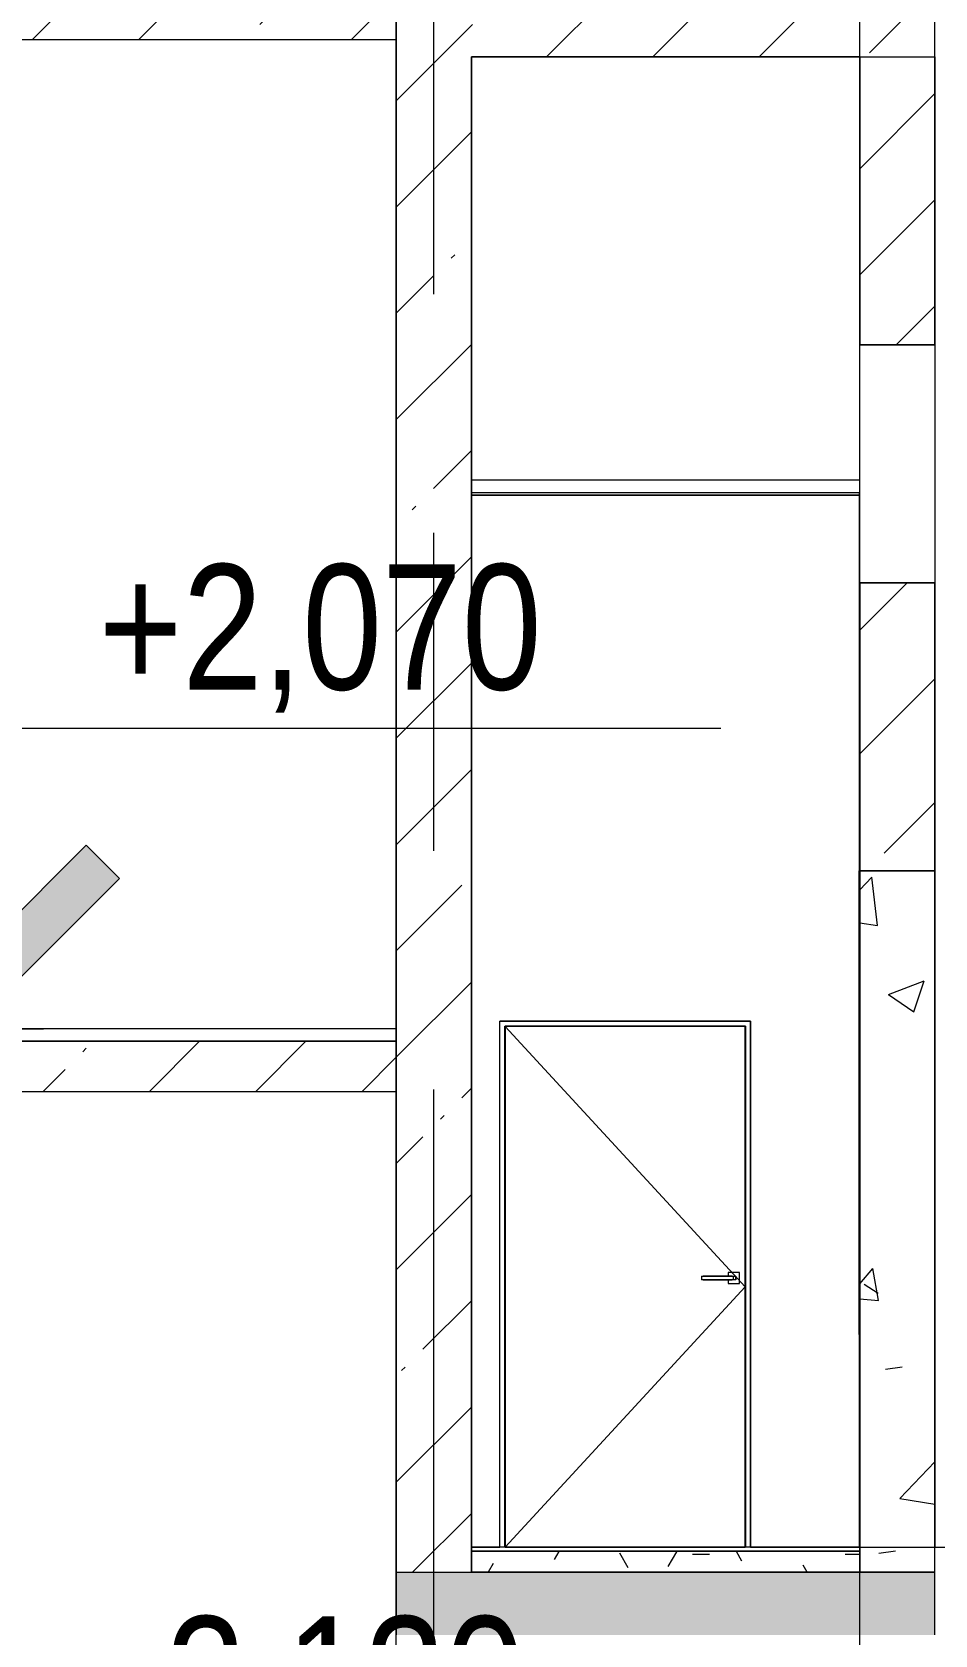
# Model space of a CAD drawing. Header units: millimetres. Extents: x -39507 to 33074, y -24219 to 30962.
# Drawn here: x 22114 to 25717, y -350 to 6049 of the extents above; entities that cross this region are included whole.
import ezdxf

# ---------------------------------------------------------------- set-up
doc = ezdxf.new("R2010")
doc.units = ezdxf.units.MM
doc.linetypes.add('Осевые', pattern=[6350, 1270, -952.5, 3175, -952.5])
for name, color, linetype, lineweight in [('Высотные отметки', 7, 'Continuous', 9), ('Двери', 7, 'Continuous', 9), ('Каркас_Импост', 7, 'Continuous', 9), ('Лестницы', 7, 'Continuous', 9), ('Лестницы-1', 7, 'Continuous', 18), ('Общие ребра', 7, 'Continuous', 9), ('Отделка 1 _4_-1', 7, 'Continuous', 9), ('Панель', 7, 'Continuous', 9), ('Перекрытия', 7, 'Continuous', 9), ('Проступи_подступенки', 7, 'Continuous', 18), ('Стены', 7, 'Continuous', 9), ('Структура _1_', 7, 'Continuous', 18), ('Штриховка разреза-2', 7, 'Continuous', 9), ('Элементы узлов', 7, 'Continuous', 9)]:
    doc.layers.add(name, color=color, linetype=linetype, lineweight=lineweight)
doc.layers.add('Оси-3', color=7, linetype='Осевые', lineweight=9, true_color=0xaaaaaa)
doc.styles.add('Arial Narrow', font='ARIALN.TTF', dxfattribs={"height": 500})
pattern_1 = [(45, (-2885.9, 6475), (-424.264, 424.264), [600, -100, 20, -100]), (45, (-2885.9, 6899), (-424.264, 424.264), [])]

# ---------------------------------------------------------------- blocks, each defined once
blk = doc.blocks.new('Дверь - Однопольная - ДВ2__21х10-6240615-Разрез 2-2')
at = {"layer": 'Двери'}
for p, q in [((24892.4, 1097.5), (24892.4, 1082.5)), ((24937.4, 1097.5), (24892.4, 1097.5)), ((24937.4, 1052.5), (24937.4, 1097.5)), ((24785.8, 1082.5), (24785.8, 1067.5)), ((24785.8, 1082.5), (24912.4, 1082.5)), ((24785.8, 1082.5), (24785.8, 1067.5)), ((24912.4, 1067.5), (24785.8, 1067.5)), ((24907.4, 1082.5), (24792.3, 1082.5)), ((24792.3, 1067.5), (24907.4, 1067.5)), ((24892.4, 1067.5), (24892.4, 1052.5)), ((24892.4, 1052.5), (24937.4, 1052.5)), ((24912.4, 1082.5), (24912.4, 1067.5)), ((24912.4, 1082.5), (24922.4, 1082.5)), ((24912.4, 1082.5), (24912.4, 1067.5)), ((24922.4, 1067.5), (24912.4, 1067.5)), ((24922.4, 1067.5), (24922.4, 1082.5)), ((24922.4, 1082.5), (24922.4, 1067.5))]:
    blk.add_line(p, q, dxfattribs=at)
at = {"layer": 'Каркас_Импост'}
for p, q in [((23980.9, 0), (23980.9, 2100)), ((24980.9, 2100), (23980.9, 2100)), ((24000.9, 0), (24000.9, 2080)), ((24000.9, 2080), (24960.9, 2080)), ((24000.9, 0), (24000.9, 2080)), ((24960.9, 2080), (24001.7, 2080)), ((24960.9, 2080), (24960.9, 0)), ((24960.9, 0), (24960.9, 2080)), ((24980.9, 0), (24980.9, 2100)), ((24000.9, 0), (23980.9, 0)), ((24010.9, 0), (24001.7, 0)), ((24960.9, 0), (24950.9, 0)), ((24980.9, 0), (24960.9, 0))]:
    blk.add_line(p, q, dxfattribs=at)
at = {"layer": 'Панель'}
for p, q in [((24959.9, 2079), (24001.9, 2079)), ((24001.9, 2079), (24001.9, 0)), ((24959.9, 0), (24959.9, 2079)), ((24001.9, 0), (24959.9, 0))]:
    blk.add_line(p, q, dxfattribs=at)
at = {"layer": 'Элементы узлов'}
for p, q in [((24959.9, 1039.5), (24001.9, 2079)), ((24001.9, 0), (24959.9, 1039.5))]:
    blk.add_line(p, q, dxfattribs=at)
blk = doc.blocks.new('Высотные отметки - Высотная отметка - Стрелка-4455449-Разрез 2-2')
at = {"layer": 'Высотные отметки'}
blk.add_hatch(color=256, dxfattribs=at).paths.add_polyline_path([(-36565.6, -5267.2), (-36098.4, -5734.3), (-35631.2, -5267.2), (-35498.4, -5400), (-36098.4, -6000), (-36698.4, -5400)], flags=0)
for p, q in [((-36098.4, -4800), (-39098.4, -4800)), ((-36098.4, -6000), (-36098.4, -4800)), ((-36565.6, -5267.2), (-36698.4, -5400)), ((-36098.4, -5734.3), (-36565.6, -5267.2)), ((-35631.2, -5267.2), (-36098.4, -5734.3)), ((-35498.4, -5400), (-35631.2, -5267.2)), ((-36698.4, -5400), (-36098.4, -6000)), ((-36098.4, -6000), (-35498.4, -5400)), ((-35002.8, -6000), (-36395.1, -6000))]:
    blk.add_line(p, q, dxfattribs=at)

msp = doc.modelspace()

# ---------------------------------------------------------------- hatches: boundary and pattern name
at = {"layer": 'Лестницы'}
h = msp.add_hatch(dxfattribs=at)
h.set_pattern_fill('FP_2', color=256, style=0, pattern_type=2)
h.set_pattern_definition(pattern_1)
h.paths.add_polyline_path([(22867.6, 6020), (23567.1, 6020), (23567.1, 6220), (21754.6, 6220), (21754.6, 6052.3), (21819.2, 6020), (22300.6, 6020)], flags=0)
h = msp.add_hatch(dxfattribs=at)
h.set_pattern_fill('FP_2', color=256, style=0, pattern_type=2)
h.set_pattern_definition(pattern_1)
h.paths.add_polyline_path([(21819.2, 1820), (23567.1, 1820), (23567.1, 2020), (21754.6, 2020), (21754.6, 1852.3)], flags=0)
at = {"layer": 'Штриховка разреза-2'}
h = msp.add_hatch(dxfattribs=at)
h.set_pattern_fill('FP_2', color=256, style=0, pattern_type=2)
h.set_pattern_definition(pattern_1)
h.paths.add_polyline_path([(25702.9, 5950), (25717.1, 5950), (25717.1, 6200), (23567.1, 6200), (23567.1, 5950), (25417.1, 5950)], flags=0)
h = msp.add_hatch(dxfattribs=at)
h.set_pattern_fill('FP_2', color=256, style=0, pattern_type=2)
h.set_pattern_definition(pattern_1)
h.paths.add_polyline_path([(23867.1, -100), (23867.1, 5950), (23567.1, 5950), (23567.1, -100)], flags=0)
h = msp.add_hatch(dxfattribs=at)
h.set_pattern_fill('FP_2', color=256, style=0, pattern_type=2)
h.set_pattern_definition(pattern_1)
h.paths.add_polyline_path([(25417.1, 4800), (25717.1, 4800), (25717.1, 5950), (25417.1, 5950), (25417.1, 5508.5)], flags=0)
h = msp.add_hatch(dxfattribs=at)
h.set_pattern_fill('FP_1', color=256, style=0, pattern_type=2)
h.set_pattern_definition([(45, (-2885.9, 6475), (-493.914, 493.914), []), (45, (-2392, 6475), (-493.914, 493.914), [873.125, -174.625, 6.706, -167.919])])
h.paths.add_polyline_path([(25702.9, 2700), (25717.1, 2700), (25717.1, 3850), (25417.1, 3850), (25417.1, 2700)], flags=0)
h = msp.add_hatch(dxfattribs=at)
h.set_pattern_fill('FP_8', color=256, style=0, pattern_type=2)
h.set_pattern_definition([(50, (-2885.9, 6475), (1457.47, -127.51), [152.4, -1676.4]), (355, (-2885.9, 6475), (-281.94, 1528.454), [121.92, -1341.12]), (100.451, (-2764.4, 6464.4), (1175.54, 1400.93), [129.52, -1424.72]), (46.184, (-2885.9, 6881.4), (2168.63, -336.34), [228.6, -2514.6]), (96.636, (-2705.2, 6853.4), (1899.22, 1979.42), [194.28, -2137.08]), (351.184, (-2886, 6881.4), (1899.24, 1979.4), [182.88, -2011.68]), (21, (-2682.7, 6779.8), (1212.915, -818.12), [152.4, -1676.4]), (326, (-2682.7, 6779.8), (494.42, 1473.504), [121.92, -1341.12]), (71.451, (-2581.6, 6711.6), (1707.34, 655.37), [129.52, -1424.72]), (37.5, (-2885.9, 6475), (24.709, 676.44), [67.056, -1257.808, 67.056, -1294.384, -1346.2]), (37.5, (-2885.9, 6475), (24.709, 676.44), [-2686.304, 67.056, -1279.144]), (7.5, (-2885.9, 6475), (534.558, 801.444), [67.056, -709.168, 67.056, -1227.328, -513.08]), (7.5, (-2885.9, 6475), (534.558, 801.444), [-2070.608, 67.056, -446.024]), (327.5, (-3339.03, 6475), (1084.728, -45.831), [67.056, -440.944, 67.056, -1517.904, -2103.12]), (327.5, (-3339.03, 6475), (1084.728, -45.831), [-2092.96, 67.056, -2036.064]), (317.5, (-3542.2, 6475), (1185.035, 203.414), [67.056, -593.344, 67.056, -985.52, -1493.52]), (317.5, (-3542.2, 6475), (1185.035, 203.414), [-1712.976, 67.056, -1426.464])])
h.paths.add_polyline_path([(25702.9, -100), (25717.1, -100), (25717.1, 2700), (25417.1, 2700), (25417.1, -100)], flags=0)
h = msp.add_hatch(dxfattribs=at)
h.set_pattern_fill('FP_3', color=256, style=0, pattern_type=2)
h.set_pattern_definition([(0, (-2885.9, 6475), (812.8, 203.2), [67.056, -542.544, 67.056, -542.544, -3251.2]), (0, (-2885.9, 6475), (812.8, 203.2), [-1219.2, 67.056, -1152.144, 67.056, -542.544, -1422.4]), (0, (-2885.9, 6475), (812.8, 203.2), [-3048, 67.056, -339.344, 67.056, -948.944]), (120, (-2581.1, 6576.6), (-582.3764, 602.3054), [67.056, -542.544, 67.056, -3793.744]), (120, (-2581.1, 6576.6), (-582.3764, 602.3054), [-676.656, -542.544, 67.056, -1152.144, -2032]), (120, (-2581.1, 6576.6), (-582.3764, 602.3054), [-2438.4, 67.056, -542.544, 67.056, -1355.344]), (120, (-2581.1, 6576.6), (-582.3764, 602.3054), [-3115.056, -339.344, 67.056, -948.944]), (240, (-2479.5, 6983), (-230.4236, -805.5054), [67.056, -542.544, 67.056, -542.544, -3251.2]), (240, (-2479.5, 6983), (-230.4236, -805.5054), [-1219.2, 67.056, -1152.144, 67.056, -542.544, -1422.4]), (240, (-2479.5, 6983), (-230.4236, -805.5054), [-3048, 67.056, -339.344, 67.056, -948.944])])
h.paths.add_polyline_path([(23867.1, -100), (25417.1, -100), (25417.1, -17), (23867.1, -17)], flags=0)
h = msp.add_hatch(dxfattribs=at)
h.set_pattern_fill('FP_2', color=256, style=0, pattern_type=2)
h.set_pattern_definition(pattern_1)
h.paths.add_polyline_path([(-31682.9, -350), (-29332.9, -350), (-29332.9, -100), (-31682.9, -100)], flags=0)
h.paths.add_polyline_path([(8587.1, -350), (16067.1, -350), (16067.1, -100), (8417.1, -100), (8417.1, -350)], flags=0)
h.paths.add_polyline_path([(25717.1, -350), (25717.1, -100), (23567.1, -100), (23567.1, -350), (25714.6, -350)], flags=0)
h.paths.add_polyline_path([(-21832.9, -350), (-15782.9, -350), (-15782.9, -100), (-21832.9, -100), (-21832.9, -187.3)], flags=0)

# ---------------------------------------------------------------- linework, layer by layer
at = {"layer": 'Высотные отметки'}
msp.add_line((25417.1, 0), (27893.7, 0), dxfattribs=at)
at = {"layer": 'Лестницы-1'}
for p, q in [((23567.1, 6020), (23567.1, 6220)), ((21819.2, 6020), (23567.1, 6020)), ((23567.1, 2020), (21754.6, 2020)), ((23567.1, 1820), (23567.1, 2020)), ((21819.2, 1820), (23567.1, 1820))]:
    msp.add_line(p, q, dxfattribs=at)
at = {"layer": 'Общие ребра'}
for p, q in [((23869.1, 4210), (23867.1, 4210)), ((25417.1, 4210), (25415.1, 4210)), ((25415.1, 4210), (25417.1, 4210)), ((25417.1, -15), (23867.1, -15))]:
    msp.add_line(p, q, dxfattribs=at)
at = {"layer": 'Оси-3'}
for p, q in [((23717.1, -22619.5), (23717.1, 29000)), ((25417.1, -22619.5), (25417.1, 29000))]:
    msp.add_line(p, q, dxfattribs=at)
at = {"layer": 'Отделка 1 _4_-1'}
for p, q in [((23869.1, 4200), (25415.1, 4200)), ((25417.1, 0), (23867.1, 0)), ((23867.1, 0), (23867.1, -15)), ((25417.1, -15), (25417.1, 0)), ((23867.1, -15), (23867.1, -17)), ((25417.1, -17), (25417.1, -15))]:
    msp.add_line(p, q, dxfattribs=at)
at = {"layer": 'Перекрытия'}
for p, q in [((25417.1, -100), (25417.1, 0)), ((23567.1, -230), (23567.1, -100)), ((23567.1, -100), (23567.1, -230)), ((23567.4, -100), (25717.1, -100)), ((25167.1, -100), (24967.1, -100)), ((25717.1, -100), (25417.1, -100))]:
    msp.add_line(p, q, dxfattribs=at)
at = {"layer": 'Проступи_подступенки'}
for p, q in [((23567.1, 2070), (21767.1, 2070)), ((23567.1, 2020), (23567.1, 2070)), ((21767.1, 2020), (23567.1, 2020))]:
    msp.add_line(p, q, dxfattribs=at)
at = {"layer": 'Стены'}
for p, q in [((23567.1, 4900), (23567.1, 12300)), ((25417.1, 5950), (23867.1, 5950)), ((23867.1, 5950), (23867.1, 4200)), ((25417.1, 4800), (25417.1, 5950)), ((25417.1, 4800), (25417.1, 5950)), ((25417.1, 4800), (25417.1, 5950)), ((25417.1, 4800), (25417.1, 5950)), ((25417.1, 5950), (25717.1, 5950)), ((25417.1, 5950), (25717.1, 5950)), ((25417.1, 5950), (25717.1, 5950)), ((25417.1, 5950), (25717.1, 5950)), ((25417.1, 4200), (25417.1, 5950)), ((25717.1, 5950), (25717.1, 4800)), ((25717.1, 5950), (25717.1, 4800)), ((25717.1, 5950), (25717.1, 4800)), ((25717.1, 5950), (25717.1, 4800)), ((23567.1, -100), (23567.1, 4900)), ((25417.1, -100), (25417.1, 4800)), ((25417.1, 4800), (25717.1, 4800)), ((25717.1, 4800), (25417.1, 4800)), ((25717.1, 4800), (25417.1, 4800)), ((25717.1, 4800), (25417.1, 4800)), ((25717.1, 4800), (25417.1, 4800)), ((25717.1, 4800), (25717.1, 0)), ((23867.1, 4200), (23867.1, 0)), ((25415.1, 4200), (23869.1, 4200)), ((25417.1, 0), (25417.1, 4200)), ((25417.1, 2700), (25417.1, 3850)), ((25417.1, 2700), (25417.1, 3850)), ((25417.1, 2700), (25417.1, 3850)), ((25417.1, 2700), (25417.1, 3850)), ((25417.1, 2700), (25417.1, 3850)), ((25417.1, 2700), (25417.1, 3850)), ((25417.1, 2700), (25417.1, 3850)), ((25417.1, 2700), (25417.1, 3850)), ((25417.1, 2700), (25417.1, 3850)), ((25417.1, 2700), (25417.1, 3850)), ((25417.1, 2700), (25417.1, 3850)), ((25417.1, 3850), (25717.1, 3850)), ((25717.1, 3850), (25717.1, 2700)), ((25717.1, 3850), (25717.1, 2700)), ((25717.1, 3850), (25717.1, 2700)), ((25717.1, 3850), (25717.1, 2700)), ((25717.1, 3850), (25717.1, 2700)), ((25717.1, 3850), (25717.1, 2700)), ((25717.1, 3850), (25717.1, 2700)), ((25717.1, 3850), (25717.1, 2700)), ((25717.1, 3850), (25717.1, 2700)), ((25717.1, 3850), (25717.1, 2700)), ((25717.1, 3850), (25717.1, 2700)), ((25415.1, 2700), (25417.1, 2700)), ((25415.1, 850), (25415.1, 2700)), ((25717.1, 2700), (25417.1, 2700)), ((25417.1, -100), (25417.1, 2700)), ((25417.1, 2700), (25717.1, 2700)), ((25417.1, 2700), (25417.1, 850)), ((25717.1, 2700), (25717.1, 0)), ((23567.1, 10), (23567.1, 2100)), ((23867.1, 2100), (23867.1, 10)), ((23980.9, 10), (23980.9, 2100)), ((23980.9, 2100), (24980.9, 2100)), ((23980.9, 10), (23980.9, 2100)), ((23980.9, 2100), (24980.9, 2100)), ((24980.9, 2100), (24980.9, 10)), ((24980.9, 2100), (24980.9, 10)), ((25415.1, 850), (25417.1, 850)), ((23567.1, 0), (23567.1, 10)), ((23867.1, 10), (23867.1, 0)), ((23867.1, 0), (23980.9, 0)), ((23869.1, 0), (23980.9, 0)), ((23980.9, 0), (23980.9, 10)), ((23980.9, 0), (23980.9, 10)), ((24980.9, 10), (24980.9, 0)), ((24980.9, 10), (24980.9, 0)), ((24980.9, 0), (25417.1, 0)), ((24980.9, 0), (25415.1, 0)), ((23567.1, -230), (23567.1, -100)), ((25717.1, -100), (25417.1, -100))]:
    msp.add_line(p, q, dxfattribs=at)
at = {"layer": 'Структура _1_'}
for p, q in [((23565.1, 19690), (23565.1, -2130)), ((23567.1, -2130), (23567.1, 12500)), ((23567.1, 6200), (23567.1, 5950)), ((25717.1, 5950), (25717.1, 6200)), ((23567.1, 5950), (23567.1, -100)), ((23867.1, -100), (23867.1, 5950)), ((23867.1, 5950), (25417.1, 5950)), ((25417.1, 5950), (25417.1, 4800)), ((25717.1, 4800), (25717.1, 5950)), ((25417.1, 4800), (25717.1, 4800)), ((25417.1, 4260), (23867.1, 4260)), ((23867.1, 4260), (23867.1, 4210)), ((25417.1, 4210), (25417.1, 4260)), ((23867.1, 4210), (23867.1, 4200)), ((25415.1, 4210), (23869.1, 4210)), ((25415.1, 4210), (25415.1, 4200)), ((25415.1, 4200), (25415.1, 0)), ((25417.1, 4200), (25417.1, 4210)), ((25417.1, 0), (25417.1, 4200)), ((25417.1, 3850), (25417.1, 2700)), ((25717.1, 3850), (25417.1, 3850)), ((25717.1, 2700), (25717.1, 3850)), ((25417.1, 2700), (25717.1, 2700)), ((25417.1, 2700), (25417.1, -100)), ((25717.1, 2700), (25417.1, 2700)), ((25717.1, -100), (25717.1, 2700)), ((25415.1, 0), (25417.1, 0)), ((23867.1, -17), (23867.1, -100)), ((25417.1, -17), (23867.1, -17)), ((25417.1, -100), (25417.1, -17)), ((23567.1, -100), (23567.1, -350)), ((25717.1, -100), (23867.1, -100)), ((23867.1, -100), (25417.1, -100)), ((25417.1, -100), (25717.1, -100)), ((25717.1, -350), (25717.1, -100))]:
    msp.add_line(p, q, dxfattribs=at)

# ---------------------------------------------------------------- block references
at = {"layer": 'Высотные отметки', "extrusion": (0, 0, -1)}
msp.add_blockref('Высотные отметки - Высотная отметка - Стрелка-4455449-Разрез 2-2', (14236.1, 8070), dxfattribs=at)
at = {"layer": 'Двери'}
msp.add_blockref('Дверь - Однопольная - ДВ2__21х10-6240615-Разрез 2-2', (0, 0), dxfattribs=at)

# ---------------------------------------------------------------- texts
at = {"layer": 'Высотные отметки', "char_height": 500, "attachment_point": 1, "line_spacing_factor": 0.974696, "style": 'Arial Narrow'}
for s, insert, width in [('+2,070', (22379.6, 3924.3), 2118.479), ('-2,130', (22456.4, -275.7), 1940.404)]:
    msp.add_mtext(s, dxfattribs=dict(at, insert=insert, width=width))

doc.saveas('drawing.dxf')
